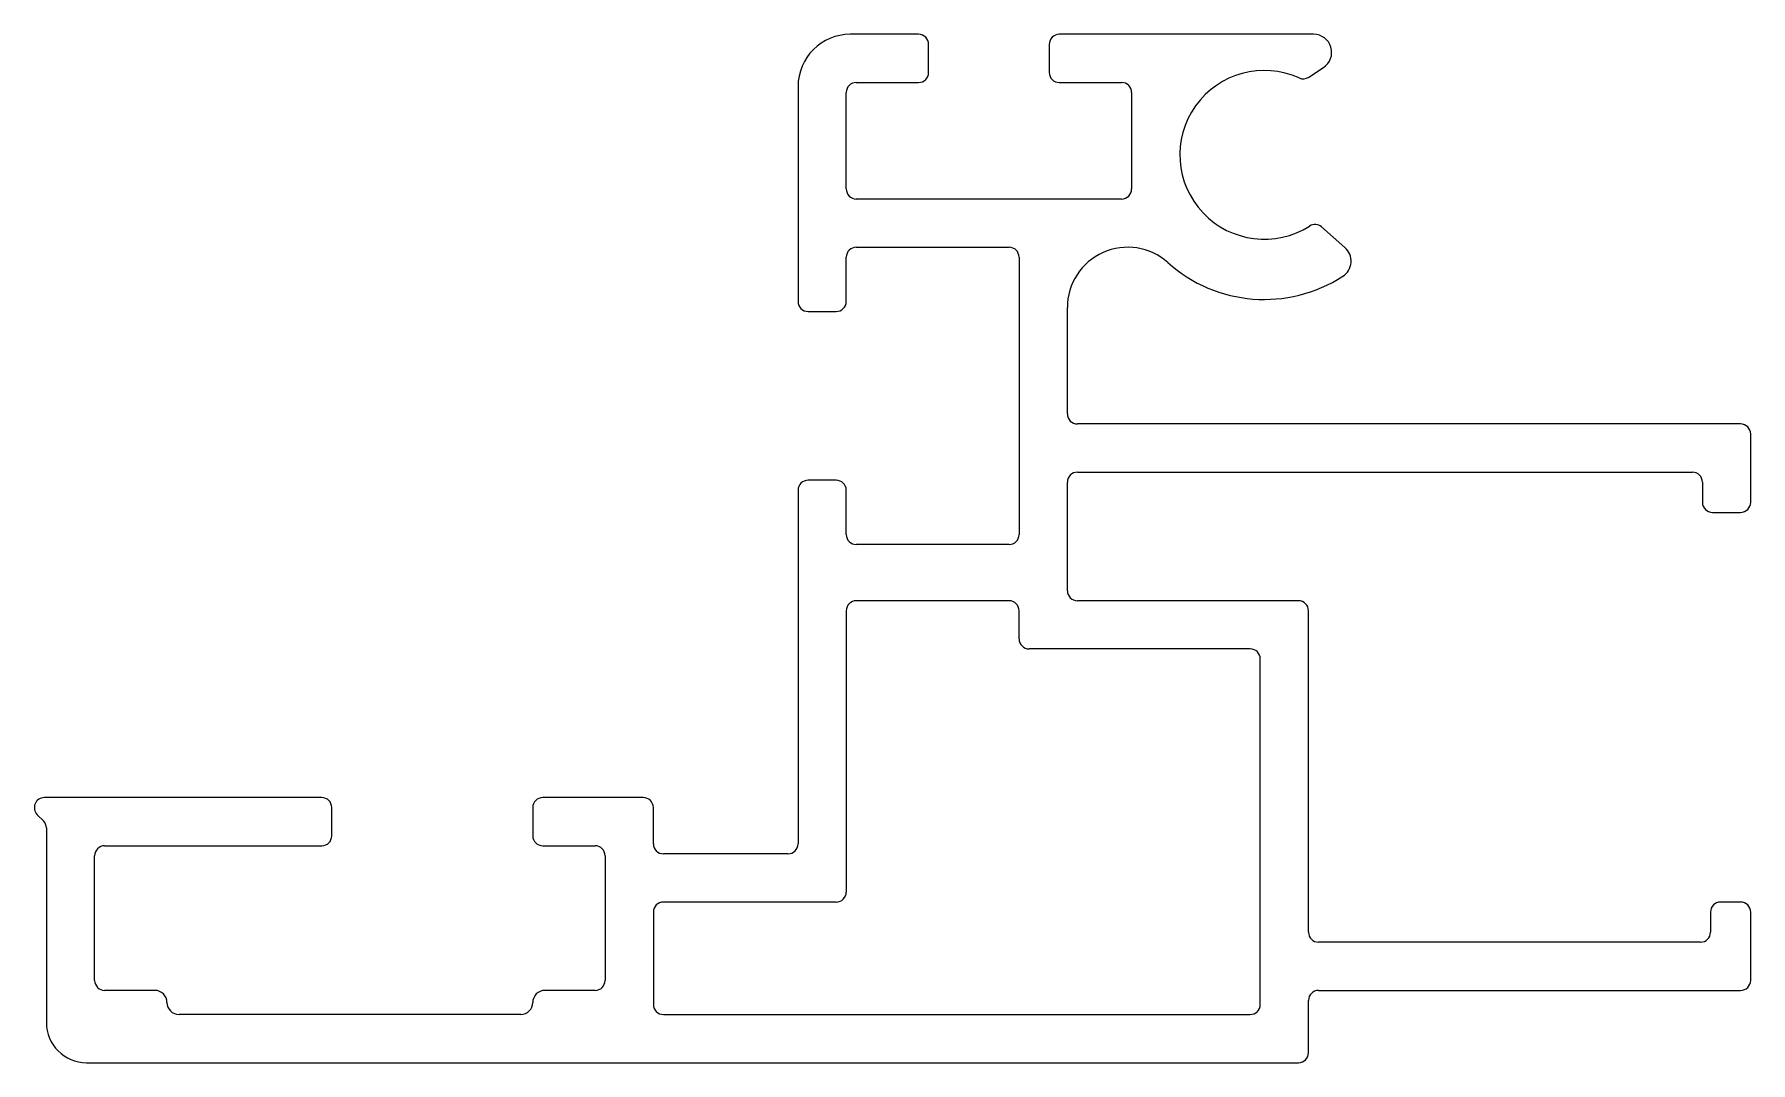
# Model space of a CAD drawing. Extents: x 1953.7 to 1996.4, y 2291.1 to 2316.7.
import ezdxf

# ---------------------------------------------------------------- set-up
doc = ezdxf.new("R2010")
doc.units = 0
doc.layers.get('0').update_dxf_attribs({"linetype": 'CONTINUOUS'})

msp = doc.modelspace()

# ---------------------------------------------------------------- linework, layer by layer
for p, q in [((1975.68, 2316.707), (1973.981, 2316.707)), ((1985.507, 2316.707), (1979.18, 2316.707)), ((1975.93, 2315.757), (1975.93, 2316.457)), ((1978.93, 2316.457), (1978.93, 2315.757)), ((1985.389, 2315.639), (1985.755, 2315.882)), ((1972.681, 2315.407), (1972.681, 2310.057)), ((1973.88, 2312.857), (1973.88, 2315.257)), ((1974.13, 2315.507), (1975.68, 2315.507)), ((1979.18, 2315.507), (1980.73, 2315.507)), ((1980.98, 2315.257), (1980.98, 2312.857)), ((1980.73, 2312.607), (1974.13, 2312.607)), ((1986.288, 2311.398), (1985.707, 2311.911)), ((1974.131, 2311.407), (1977.931, 2311.407)), ((1973.881, 2310.057), (1973.881, 2311.157)), ((1978.181, 2311.157), (1978.181, 2304.257)), ((1972.931, 2309.807), (1973.631, 2309.807)), ((1979.381, 2307.257), (1979.381, 2309.906)), ((1996.131, 2307.007), (1979.631, 2307.007)), ((1996.381, 2305.057), (1996.381, 2306.757)), ((1979.631, 2305.807), (1994.931, 2305.807)), ((1973.631, 2305.607), (1972.931, 2305.607)), ((1979.381, 2302.857), (1979.381, 2305.557)), ((1995.181, 2305.557), (1995.181, 2305.057)), ((1972.681, 2305.357), (1972.681, 2296.556)), ((1973.881, 2304.257), (1973.881, 2305.357)), ((1995.431, 2304.807), (1996.131, 2304.807)), ((1977.931, 2304.007), (1974.131, 2304.007)), ((1977.931, 2302.607), (1974.131, 2302.607)), ((1985.131, 2302.607), (1979.631, 2302.607)), ((1973.881, 2302.357), (1973.881, 2295.356)), ((1978.181, 2301.657), (1978.181, 2302.357)), ((1985.381, 2294.357), (1985.381, 2302.357)), ((1983.931, 2301.407), (1978.431, 2301.407)), ((1984.181, 2292.557), (1984.181, 2301.157)), ((1960.831, 2297.707), (1953.931, 2297.707)), ((1968.831, 2297.707), (1966.331, 2297.707)), ((1953.754, 2297.28), (1953.908, 2297.127)), ((1961.081, 2296.757), (1961.081, 2297.457)), ((1966.081, 2297.457), (1966.081, 2296.757)), ((1969.081, 2296.556), (1969.081, 2297.457)), ((1953.981, 2296.95), (1953.981, 2292.107)), ((1955.431, 2296.507), (1960.831, 2296.507)), ((1966.331, 2296.507), (1967.631, 2296.507)), ((1955.181, 2293.157), (1955.181, 2296.257)), ((1967.881, 2296.257), (1967.881, 2293.157)), ((1972.431, 2296.306), (1969.331, 2296.306)), ((1969.081, 2294.856), (1969.081, 2292.557)), ((1973.631, 2295.106), (1969.331, 2295.106)), ((1995.381, 2294.857), (1995.381, 2294.357)), ((1996.131, 2295.107), (1995.631, 2295.107)), ((1996.381, 2293.157), (1996.381, 2294.857)), ((1995.131, 2294.107), (1985.631, 2294.107)), ((1956.681, 2292.907), (1955.431, 2292.907)), ((1967.631, 2292.907), (1966.381, 2292.907)), ((1985.381, 2291.357), (1985.381, 2292.657)), ((1985.631, 2292.907), (1996.131, 2292.907)), ((1965.781, 2292.307), (1957.281, 2292.307)), ((1969.331, 2292.307), (1983.931, 2292.307)), ((1954.981, 2291.107), (1985.131, 2291.107))]:
    msp.add_line(p, q)
for centre, radius, start, end in [((1973.981, 2315.407), 1.3, 90, 180), ((1975.68, 2316.457), 0.25, 0, 90), ((1979.18, 2316.457), 0.25, 90, 180), ((1985.507, 2316.257), 0.45, 303.5, 90), ((1975.68, 2315.757), 0.25, 270, 0), ((1979.18, 2315.757), 0.25, 180, 270), ((1984.281, 2313.707), 2.1, 65.6349, 302.4429), ((1985.251, 2315.848), 0.25, 245.6349, 303.5), ((1974.13, 2315.257), 0.25, 90, 180), ((1980.73, 2315.257), 0.25, 0, 90), ((1974.13, 2312.857), 0.25, 180, 270), ((1980.73, 2312.857), 0.25, 270, 360), ((1985.542, 2311.724), 0.25, 48.5, 122.4429), ((1974.131, 2311.157), 0.25, 90, 180), ((1977.931, 2311.157), 0.25, 0, 90), ((1980.881, 2309.906), 1.5, 48.1897, 180), ((1985.99, 2311.061), 0.45, 302.8452, 48.5), ((1984.281, 2313.707), 3.6, 228.1897, 302.8452), ((1972.931, 2310.057), 0.25, 180, 270), ((1973.631, 2310.057), 0.25, 270, 360), ((1979.631, 2307.257), 0.25, 180, 270), ((1996.131, 2306.757), 0.25, 0, 90), ((1979.631, 2305.557), 0.25, 90, 180), ((1994.931, 2305.557), 0.25, 0, 90), ((1972.931, 2305.357), 0.25, 90, 180), ((1973.631, 2305.357), 0.25, 0, 90), ((1995.431, 2305.057), 0.25, 180, 270), ((1996.131, 2305.057), 0.25, 270, 360), ((1974.131, 2304.257), 0.25, 180, 270), ((1977.931, 2304.257), 0.25, 270, 360), ((1979.631, 2302.857), 0.25, 180, 270), ((1974.131, 2302.357), 0.25, 90, 180), ((1977.931, 2302.357), 0.25, 0, 90), ((1985.131, 2302.357), 0.25, 0, 90), ((1978.431, 2301.657), 0.25, 180, 270), ((1983.931, 2301.157), 0.25, 0, 90), ((1953.931, 2297.457), 0.25, 90, 225), ((1960.831, 2297.457), 0.25, 0, 90), ((1966.331, 2297.457), 0.25, 90, 180), ((1968.831, 2297.457), 0.25, 0, 90), ((1953.731, 2296.95), 0.25, 0, 45), ((1955.431, 2296.257), 0.25, 90, 180), ((1960.831, 2296.757), 0.25, 270, 360), ((1966.331, 2296.757), 0.25, 180, 270), ((1967.631, 2296.257), 0.25, 0, 90), ((1969.331, 2296.556), 0.25, 180, 270), ((1972.431, 2296.556), 0.25, 270, 360), ((1973.631, 2295.356), 0.25, 270, 360), ((1969.331, 2294.856), 0.25, 90, 180), ((1995.631, 2294.857), 0.25, 90, 180), ((1996.131, 2294.857), 0.25, 0, 90), ((1985.631, 2294.357), 0.25, 180, 270), ((1995.131, 2294.357), 0.25, 270, 360), ((1955.431, 2293.157), 0.25, 180, 270), ((1967.631, 2293.157), 0.25, 270, 360), ((1996.131, 2293.157), 0.25, 270, 360), ((1956.681, 2292.607), 0.3, 0, 90), ((1957.281, 2292.607), 0.3, 180, 270), ((1965.781, 2292.607), 0.3, 270, 0), ((1966.381, 2292.607), 0.3, 90, 180), ((1985.631, 2292.657), 0.25, 90, 180), ((1969.331, 2292.557), 0.25, 180, 270), ((1983.931, 2292.557), 0.25, 270, 360), ((1954.981, 2292.107), 1, 180, 270), ((1985.131, 2291.357), 0.25, 270, 360)]:
    msp.add_arc(centre, radius, start, end)

doc.saveas('drawing.dxf')
